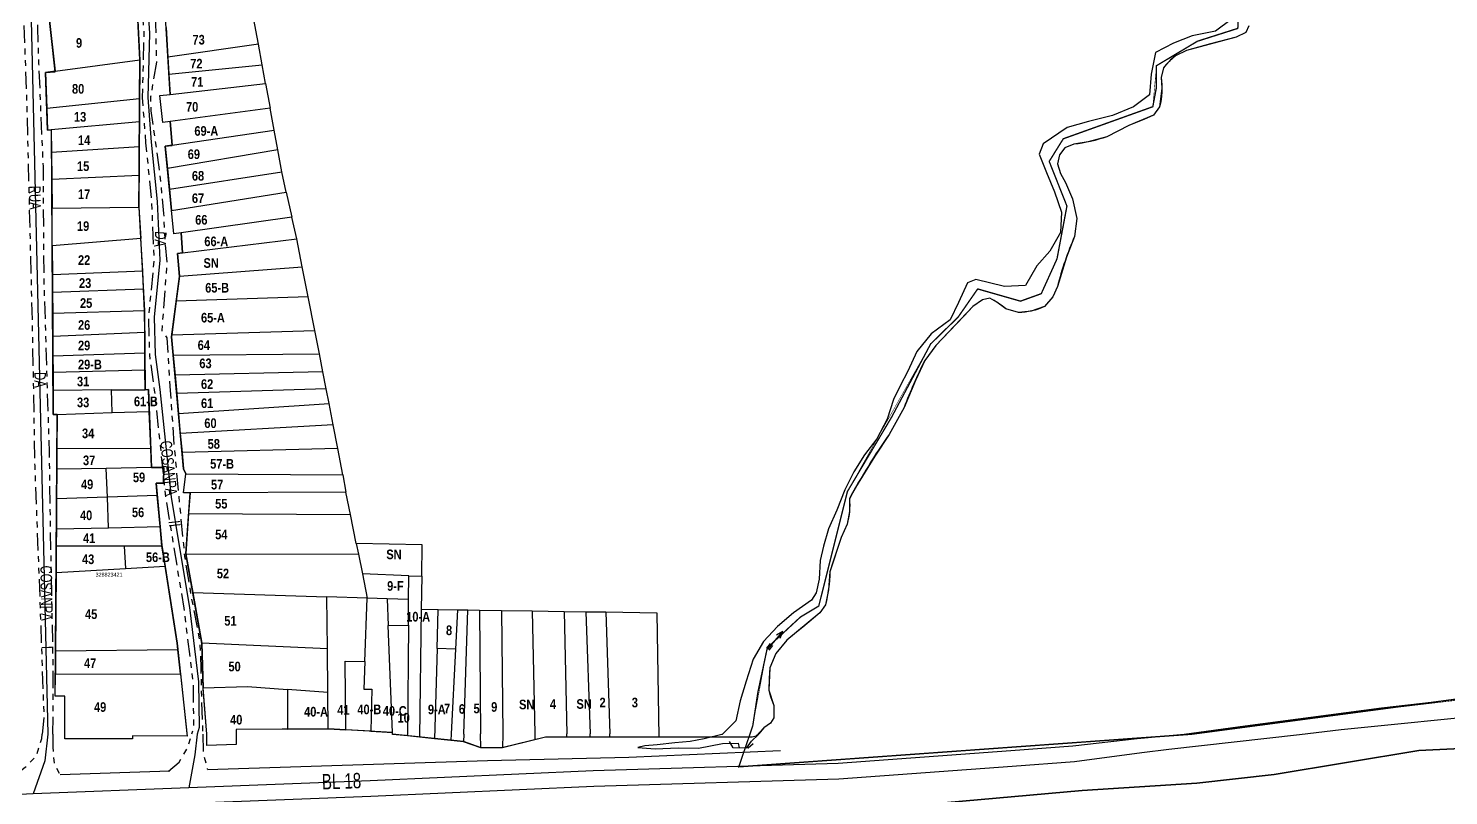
# Model space of a CAD drawing. Extents: x 205316 to 208372, y 4848714 to 4853250.
# Drawn here: x 206503.2 to 206872.6, y 4851399.8 to 4851599.2 of the extents above; entities that cross this region are included whole.
import ezdxf
from ezdxf.enums import TextEntityAlignment as Align

# ---------------------------------------------------------------- set-up
doc = ezdxf.new("R2010")
doc.units = 0
doc.header["$LTSCALE"] = 1.5
doc.header["$MEASUREMENT"] = 0
doc.linetypes.add('TRACO_25', pattern=[8, 3, -1, 1, -1, 1, -1])
for name, color, linetype in [('CD-MALHA-LOTES', 40, 'CONTINUOUS'), ('CD_TXT_QUADRA', 7, 'CONTINUOUS'), ('HD-CURSO-PERENE', 170, 'CONTINUOUS'), ('HD-TXT-PERENE', 170, 'CONTINUOUS'), ('LM-LIM-SETOR-FISCAL', 7, 'CONTINUOUS'), ('LM-LIMITE-MUNICIPAL', 2, 'CONTINUOUS'), ('RU-QUADRAS', 6, 'CONTINUOUS'), ('SV-EIXO-ROD-ESTR', 7, 'CONTINUOUS'), ('SV-EIXO-RUA-N-PAV', 6, 'CONTINUOUS'), ('SV-EST-MUNIC-PAV', 20, 'CONTINUOUS'), ('SV-PONTE-BUEIRO', 249, 'CONTINUOUS'), ('SV-RUA-NAO-PAV-S-GUIA-C-GUIA', 7, 'CONTINUOUS'), ('SV-TXT-MUNIC-PAV', 20, 'CONTINUOUS'), ('SV-TXT-RUA-N-PAV-S-GUIA-C-GUIA', 7, 'CONTINUOUS'), ('Th_NmrPort', 7, 'CONTINUOUS')]:
    doc.layers.add(name, color=color, linetype=linetype)
doc.styles.add('ARIAL', font='arial.ttf')
doc.styles.add('ROMANS', font='arial.ttf', dxfattribs={"height": 0.2})
doc.styles.get("Standard").update_dxf_attribs({"font": 'swisscbo.ttf'})
doc.linetypes.add('Limite', pattern='A,20,-3,[130,ltypeshp.shx,S=6.35,R=0,X=0,Y=0],-3,20', length=46)

# ---------------------------------------------------------------- blocks, each defined once
blk = doc.blocks.new('COD035', base_point=(206936.840478, 4853065.457217))
at = {"layer": 'HD-TXT-PERENE'}
for p, q in [((206936.840478, 4853065.862947), (206938.340478, 4853065.862947)), ((206936.840478, 4853065.462947), (206942.840478, 4853065.462947)), ((206936.840478, 4853065.062947), (206938.340478, 4853065.062947))]:
    blk.add_line(p, q, dxfattribs=at)
blk.add_lwpolyline([(206941.040478, 4853064.862947), (206942.840478, 4853065.462947), (206941.040478, 4853066.062947)], dxfattribs=at)

msp = doc.modelspace()

# ---------------------------------------------------------------- linework, layer by layer
at = {"layer": 'CD-MALHA-LOTES', "linetype": 'Continuous'}
for p, q in [((206532.2, 4851591.06), (206531.52, 4851605.01)), ((206508.66, 4851602.02), (206510.19, 4851588.05)), ((206563.04, 4851595.13), (206561.78, 4851601.98)), ((206539.02, 4851599.41), (206539.48, 4851591.75)), ((206563.04, 4851595.13), (206539.48, 4851591.75)), ((206564.02, 4851589.77), (206563.04, 4851595.13)), ((206510.19, 4851588.05), (206532.2, 4851591.06)), ((206532.13, 4851581.01), (206532.2, 4851591.06)), ((206539.48, 4851591.75), (206539.74, 4851587.32)), ((206539.74, 4851587.32), (206564.02, 4851589.77)), ((206564.92, 4851584.9), (206564.02, 4851589.77)), ((206510.19, 4851588.05), (206507.7, 4851587.71)), ((206507.7, 4851587.71), (206508.01, 4851578.49)), ((206539.74, 4851587.32), (206540.06, 4851582.06)), ((206537.37, 4851581.77), (206540.06, 4851582.06)), ((206538.2, 4851574.75), (206537.37, 4851581.77)), ((206540.06, 4851582.06), (206564.92, 4851584.9)), ((206564.92, 4851584.9), (206566.1, 4851578.45)), ((206508.01, 4851578.49), (206532.13, 4851581.01)), ((206508.01, 4851578.49), (206508.2, 4851572.73)), ((206532.1, 4851574.96), (206532.13, 4851581.01)), ((206566.1, 4851578.45), (206540.14, 4851575.01)), ((206567.14, 4851572.76), (206566.1, 4851578.45)), ((206532.1, 4851574.96), (206509.19, 4851572.82)), ((206532.05, 4851568.55), (206532.1, 4851574.96)), ((206540.14, 4851575.01), (206538.2, 4851574.75)), ((206540.14, 4851575.01), (206540.62, 4851568.83)), ((206508.2, 4851572.73), (206509.19, 4851572.82)), ((206509.19, 4851572.82), (206509.25, 4851567.06)), ((206540.62, 4851568.83), (206567.14, 4851572.76)), ((206568.08, 4851567.65), (206567.14, 4851572.76)), ((206509.25, 4851567.06), (206532.05, 4851568.55)), ((206509.25, 4851567.06), (206509.31, 4851559.95)), ((206532, 4851560.95), (206532.05, 4851568.55)), ((206540.62, 4851568.83), (206538.82, 4851568.56)), ((206538.82, 4851568.56), (206539.4, 4851562.75)), ((206568.08, 4851567.65), (206539.4, 4851562.75)), ((206569.14, 4851561.91), (206568.08, 4851567.65)), ((206532, 4851560.95), (206509.31, 4851559.95)), ((206509.31, 4851559.95), (206509.37, 4851552.47)), ((206531.95, 4851552.71), (206532, 4851560.95)), ((206539.4, 4851562.75), (206539.94, 4851557.38)), ((206539.94, 4851557.38), (206569.14, 4851561.91)), ((206570.3, 4851556.63), (206569.14, 4851561.91)), ((206539.94, 4851557.38), (206540.48, 4851551.9)), ((206540.48, 4851551.9), (206570.3, 4851556.63)), ((206570.3, 4851556.63), (206571.74, 4851550.16)), ((206509.37, 4851552.47), (206531.95, 4851552.71)), ((206509.45, 4851542.67), (206509.37, 4851552.47)), ((206531.95, 4851552.71), (206532.45, 4851544.55)), ((206541.09, 4851545.83), (206540.48, 4851551.9)), ((206571.74, 4851550.16), (206542.97, 4851546.08)), ((206573.01, 4851544.49), (206571.74, 4851550.16)), ((206542.97, 4851546.08), (206541.09, 4851545.83)), ((206542.97, 4851546.08), (206543.28, 4851540.84)), ((206532.45, 4851544.55), (206509.45, 4851542.67)), ((206509.45, 4851542.67), (206509.45, 4851542.51)), ((206509.45, 4851542.51), (206509.49, 4851535.12)), ((206532.96, 4851536.11), (206532.45, 4851544.55)), ((206543.28, 4851540.84), (206573.01, 4851544.49)), ((206574.44, 4851537.23), (206573.01, 4851544.49)), ((206543.28, 4851540.84), (206541.99, 4851540.68)), ((206541.99, 4851540.68), (206542.53, 4851534.76)), ((206532.96, 4851536.11), (206509.49, 4851535.12)), ((206509.49, 4851535.12), (206509.52, 4851530.59)), ((206533.18, 4851531.45), (206532.96, 4851536.11)), ((206542.53, 4851534.76), (206541.7, 4851528.34)), ((206542.53, 4851534.76), (206574.44, 4851537.23)), ((206575.98, 4851529.41), (206574.44, 4851537.23)), ((206533.18, 4851531.45), (206509.52, 4851530.59)), ((206509.52, 4851530.59), (206509.55, 4851525.13)), ((206533.45, 4851525.79), (206533.18, 4851531.45)), ((206541.7, 4851528.34), (206540.54, 4851519.53)), ((206575.98, 4851529.41), (206541.7, 4851528.34)), ((206577.7, 4851520.66), (206575.98, 4851529.41)), ((206533.45, 4851525.79), (206509.55, 4851525.13)), ((206509.55, 4851525.13), (206509.58, 4851519.15)), ((206533.48, 4851520.12), (206533.45, 4851525.79)), ((206533.48, 4851520.12), (206509.58, 4851519.15)), ((206509.58, 4851519.15), (206509.61, 4851514.04)), ((206533.51, 4851514.79), (206533.48, 4851520.12)), ((206540.54, 4851519.53), (206540.47, 4851518.99)), ((206540.47, 4851518.99), (206540.89, 4851514.3)), ((206540.54, 4851519.53), (206577.7, 4851520.66)), ((206578.9, 4851514.58), (206577.7, 4851520.66)), ((206533.51, 4851514.79), (206509.61, 4851514.04)), ((206509.61, 4851514.04), (206509.64, 4851509.72)), ((206533.54, 4851510.38), (206533.51, 4851514.79)), ((206540.89, 4851514.3), (206578.9, 4851514.58)), ((206540.89, 4851514.3), (206541.37, 4851509.07)), ((206579.82, 4851509.89), (206578.9, 4851514.58)), ((206533.54, 4851510.38), (206509.64, 4851509.72)), ((206509.64, 4851509.72), (206509.66, 4851505.07)), ((206533.57, 4851505.29), (206533.54, 4851510.38)), ((206579.82, 4851509.89), (206541.37, 4851509.07)), ((206541.37, 4851509.07), (206541.8, 4851504.31)), ((206580.68, 4851505.5), (206579.82, 4851509.89)), ((206524.81, 4851505.21), (206509.66, 4851505.07)), ((206509.66, 4851505.07), (206509.7, 4851498.8)), ((206524.81, 4851505.21), (206533.57, 4851505.29)), ((206524.99, 4851499.33), (206524.81, 4851505.21)), ((206534.45, 4851505.3), (206533.57, 4851505.29)), ((206534.66, 4851499.66), (206534.45, 4851505.3)), ((206580.68, 4851505.5), (206541.8, 4851504.31)), ((206541.8, 4851504.31), (206542.27, 4851499.09)), ((206581.44, 4851501.66), (206580.68, 4851505.5)), ((206542.27, 4851499.09), (206581.44, 4851501.66)), ((206582.52, 4851496.15), (206581.44, 4851501.66)), ((206509.7, 4851498.8), (206510.7, 4851498.84)), ((206510.7, 4851498.84), (206510.64, 4851489.87)), ((206510.7, 4851498.84), (206524.99, 4851499.33)), ((206524.99, 4851499.33), (206534.66, 4851499.66)), ((206535.03, 4851489.97), (206534.66, 4851499.66)), ((206542.27, 4851499.09), (206542.74, 4851493.93)), ((206582.52, 4851496.15), (206542.74, 4851493.93)), ((206542.74, 4851493.93), (206543.18, 4851488.98)), ((206583.68, 4851489.98), (206582.52, 4851496.15)), ((206510.64, 4851489.87), (206510.6, 4851484.61)), ((206535.03, 4851489.97), (206510.64, 4851489.87)), ((206535.22, 4851485.03), (206535.03, 4851489.97)), ((206583.68, 4851489.98), (206543.18, 4851488.98)), ((206584.97, 4851483.16), (206583.68, 4851489.98)), ((206543.18, 4851488.98), (206543.57, 4851484.71)), ((206510.6, 4851484.61), (206510.55, 4851476.9)), ((206523.49, 4851484.82), (206510.6, 4851484.61)), ((206535.22, 4851485.03), (206523.49, 4851484.82)), ((206523.76, 4851477.35), (206523.49, 4851484.82)), ((206538.44, 4851485.07), (206535.22, 4851485.03)), ((206538.39, 4851481), (206538.44, 4851485.07)), ((206543.57, 4851484.71), (206544.14, 4851483.42)), ((206543.61, 4851478.47), (206544.14, 4851483.42)), ((206544.14, 4851483.42), (206584.97, 4851483.16)), ((206584.97, 4851483.16), (206585.83, 4851478.62)), ((206536.43, 4851480.95), (206538.39, 4851481)), ((206536.73, 4851477.78), (206536.43, 4851480.95)), ((206545.26, 4851478.48), (206543.61, 4851478.47)), ((206545.26, 4851478.48), (206544.9, 4851473.14)), ((206585.83, 4851478.62), (206545.26, 4851478.48)), ((206586.99, 4851472.84), (206585.83, 4851478.62)), ((206510.55, 4851476.9), (206510.5, 4851469.09)), ((206523.76, 4851477.35), (206510.55, 4851476.9)), ((206536.73, 4851477.78), (206523.76, 4851477.35)), ((206524.04, 4851469.41), (206523.76, 4851477.35)), ((206537.48, 4851469.73), (206536.73, 4851477.78)), ((206544.9, 4851473.14), (206544.19, 4851462.64)), ((206544.9, 4851473.14), (206586.99, 4851472.84)), ((206588.5, 4851465.32), (206586.99, 4851472.84)), ((206510.5, 4851469.09), (206510.47, 4851464.61)), ((206510.5, 4851469.09), (206524.04, 4851469.41)), ((206524.04, 4851469.41), (206537.48, 4851469.73)), ((206537.96, 4851464.61), (206537.48, 4851469.73)), ((206510.47, 4851464.61), (206510.42, 4851457.8)), ((206528.13, 4851464.61), (206510.47, 4851464.61)), ((206537.96, 4851464.61), (206528.13, 4851464.61)), ((206528.13, 4851464.61), (206528.49, 4851458.81)), ((206538.8, 4851459.39), (206537.96, 4851464.61)), ((206605.65, 4851464.92), (206588.5, 4851465.32)), ((206588.5, 4851465.32), (206589.07, 4851462.49)), ((206605.53, 4851456.79), (206605.65, 4851464.92)), ((206544.19, 4851462.64), (206589.07, 4851462.49)), ((206544.19, 4851462.64), (206545.97, 4851452.54)), ((206589.07, 4851462.49), (206590.1, 4851457.38)), ((206510.42, 4851457.8), (206510.28, 4851437.33)), ((206510.42, 4851457.8), (206528.49, 4851458.81)), ((206528.49, 4851458.81), (206538.8, 4851459.39)), ((206541.94, 4851439.36), (206538.8, 4851459.39)), ((206602.15, 4851456.92), (206590.1, 4851457.38)), ((206590.1, 4851457.38), (206591.38, 4851451.06)), ((206602.1, 4851450.71), (206602.15, 4851456.92)), ((206602.15, 4851456.92), (206605.53, 4851456.79)), ((206605.53, 4851456.79), (206605.41, 4851448.22)), ((206545.97, 4851452.54), (206580.86, 4851451.4)), ((206545.97, 4851452.54), (206548.32, 4851439.38)), ((206591.38, 4851451.06), (206580.86, 4851451.4)), ((206580.98, 4851437.96), (206580.86, 4851451.4)), ((206590.76, 4851434.65), (206591.38, 4851451.06)), ((206596.54, 4851450.89), (206591.38, 4851451.06)), ((206596.54, 4851450.89), (206596.82, 4851444.02)), ((206602.1, 4851450.71), (206596.54, 4851450.89)), ((206602.05, 4851444.1), (206602.1, 4851450.71)), ((206605.41, 4851448.22), (206604.94, 4851414.97)), ((206605.41, 4851448.22), (206609.79, 4851448.15)), ((206609.52, 4851437.99), (206609.79, 4851448.15)), ((206609.79, 4851448.15), (206614.82, 4851448.08)), ((206614.82, 4851448.08), (206614.31, 4851437.86)), ((206614.82, 4851448.08), (206617.51, 4851448.04)), ((206616.5, 4851415.7), (206617.51, 4851448.04)), ((206617.51, 4851448.04), (206620.53, 4851447.99)), ((206620.53, 4851447.99), (206626.3, 4851447.91)), ((206620.53, 4851447.99), (206620.83, 4851415.79)), ((206626.3, 4851447.91), (206634.23, 4851447.79)), ((206626.3, 4851447.91), (206626.6, 4851415.79)), ((206634.23, 4851447.79), (206642.54, 4851447.66)), ((206634.23, 4851447.79), (206634.94, 4851415.79)), ((206642.54, 4851447.66), (206648.22, 4851447.58)), ((206642.54, 4851447.66), (206643.25, 4851415.79)), ((206648.22, 4851447.58), (206653.37, 4851447.5)), ((206648.22, 4851447.58), (206649.33, 4851415.79)), ((206653.37, 4851447.5), (206666.64, 4851447.3)), ((206653.37, 4851447.5), (206654.48, 4851415.79)), ((206666.64, 4851447.3), (206667.19, 4851414.97)), ((206596.82, 4851444.02), (206602.05, 4851444.1)), ((206597.94, 4851416.2), (206596.82, 4851444.02)), ((206602.05, 4851444.1), (206601.84, 4851415.69)), ((206542.12, 4851437.62), (206510.28, 4851437.33)), ((206542.12, 4851437.62), (206541.94, 4851439.36)), ((206542.78, 4851431.43), (206542.12, 4851437.62)), ((206580.98, 4851437.96), (206548.32, 4851439.38)), ((206548.32, 4851439.38), (206548.69, 4851427.76)), ((206581.08, 4851426.55), (206580.98, 4851437.96)), ((206609.52, 4851437.99), (206608.88, 4851414.56)), ((206614.31, 4851437.86), (206609.52, 4851437.99)), ((206614.31, 4851437.86), (206613.2, 4851415.79)), ((206510.28, 4851437.33), (206510.24, 4851431.33)), ((206585.6, 4851434.74), (206590.76, 4851434.65)), ((206585.8, 4851416.86), (206585.6, 4851434.74)), ((206590.76, 4851434.65), (206590.48, 4851427.45)), ((206510.2, 4851425.62), (206510.24, 4851431.33)), ((206510.24, 4851431.33), (206542.78, 4851431.43)), ((206542.78, 4851431.43), (206544.44, 4851415.88)), ((206548.69, 4851427.76), (206560.25, 4851428.15)), ((206549.66, 4851415.73), (206548.69, 4851427.76)), ((206560.25, 4851428.15), (206570.66, 4851427.35)), ((206570.66, 4851427.35), (206570.66, 4851417.04)), ((206581.08, 4851426.55), (206570.66, 4851427.35)), ((206581.17, 4851417.11), (206581.08, 4851426.55)), ((206590.48, 4851427.45), (206592.55, 4851427.45)), ((206592.55, 4851427.45), (206592.32, 4851416.51)), ((206512.7, 4851425.62), (206510.2, 4851425.62)), ((206512.7, 4851415.88), (206512.7, 4851425.62)), ((206512.71, 4851414.48), (206512.7, 4851415.88)), ((206544.44, 4851415.88), (206544.54, 4851415.2)), ((206549.66, 4851412.82), (206549.66, 4851415.73)), ((206557.28, 4851416.92), (206557.26, 4851415.73)), ((206557.26, 4851415.73), (206557.26, 4851413.09)), ((206570.66, 4851417.04), (206557.28, 4851416.92)), ((206570.66, 4851417.04), (206581.17, 4851417.11)), ((206581.17, 4851417.11), (206585.8, 4851416.86)), ((206592.32, 4851416.51), (206585.8, 4851416.86)), ((206592.32, 4851416.51), (206597.94, 4851416.2)), ((206597.96, 4851415.69), (206597.94, 4851416.2)), ((206601.84, 4851415.29), (206597.96, 4851415.69)), ((206601.84, 4851415.29), (206601.84, 4851415.69)), ((206613.2, 4851415.79), (206613.13, 4851414.12)), ((206616.5, 4851415.7), (206616.42, 4851413.77)), ((206620.9, 4851412.16), (206620.83, 4851415.79)), ((206626.6, 4851415.79), (206626.52, 4851412.18)), ((206634.94, 4851415.79), (206634.94, 4851414.28)), ((206643.23, 4851414.98), (206643.25, 4851415.79)), ((206649.37, 4851414.98), (206649.33, 4851415.79)), ((206654.49, 4851414.97), (206654.48, 4851415.79)), ((206530.27, 4851414.48), (206512.71, 4851414.48)), ((206530.27, 4851415.27), (206530.27, 4851414.48)), ((206544.54, 4851415.2), (206530.27, 4851415.27)), ((206557.26, 4851413.09), (206549.66, 4851412.82)), ((206604.94, 4851414.97), (206601.84, 4851415.29)), ((206608.88, 4851414.56), (206604.94, 4851414.97)), ((206613.13, 4851414.12), (206608.88, 4851414.56)), ((206616.42, 4851413.77), (206613.13, 4851414.12)), ((206620.9, 4851412.16), (206616.42, 4851413.77)), ((206626.52, 4851412.18), (206620.9, 4851412.16)), ((206634.94, 4851414.28), (206626.52, 4851412.18)), ((206637.75, 4851414.98), (206634.94, 4851414.28)), ((206643.23, 4851414.98), (206637.75, 4851414.98)), ((206649.37, 4851414.98), (206643.23, 4851414.98)), ((206654.49, 4851414.97), (206649.37, 4851414.98)), ((206667.19, 4851414.97), (206654.49, 4851414.97)), ((206691.47, 4851414.96), (206667.19, 4851414.97))]:
    msp.add_line(p, q, dxfattribs=at)
at = {"layer": 'CD-MALHA-LOTES', "linetype": 'Continuous', "flags": 128}
for points in [[(206820.66, 4851599.86), (206819.88, 4851598.11), (206817.35, 4851596.94), (206810.72, 4851595.19), (206804.48, 4851593.43), (206801.56, 4851592.07), (206800, 4851590.71), (206798.44, 4851588.95), (206797.85, 4851586.42), (206798.05, 4851583.7), (206797.42, 4851578.83), (206795.86, 4851576.68), (206793.32, 4851575.52), (206789.42, 4851573.96), (206783.72, 4851571.06), (206778.85, 4851569.69), (206775.14, 4851569.11), (206772.81, 4851568.13), (206771.44, 4851566.38), (206770.86, 4851564.04), (206771.64, 4851561.51), (206773, 4851559.17), (206774.75, 4851554.89), (206775.92, 4851549.83), (206775.34, 4851545.15), (206774.27, 4851542.42), (206773.2, 4851539.7), (206770.86, 4851532.1), (206769.69, 4851529.43), (206767.54, 4851526.9), (206764.03, 4851525.73), (206760.72, 4851525.34), (206757.41, 4851526.31), (206755.07, 4851528.07), (206753.31, 4851529.04), (206751.36, 4851528.65), (206748.83, 4851526.9), (206746.49, 4851524.37), (206739.28, 4851516.77), (206736.35, 4851512.87), (206733.92, 4851507.71), (206730.99, 4851500.69), (206727.09, 4851493.68), (206723.39, 4851488.03), (206718.32, 4851479.85), (206716.76, 4851476.93), (206716.76, 4851473.62), (206716.18, 4851470.37), (206714.62, 4851466.86), (206712.47, 4851460.34), (206711.69, 4851457.9), (206711.5, 4851455.56), (206711.3, 4851453.23), (206710.52, 4851449.33), (206709.11, 4851447.27), (206707.44, 4851445.86), (206704.61, 4851443.54)], [(206704.61, 4851443.54), (206703.45, 4851442.63), (206700.52, 4851440.2), (206697.66, 4851436.69), (206696.1, 4851432.99), (206695.9, 4851430.26), (206695.77, 4851427.18), (206696.27, 4851425.56), (206697.13, 4851423.19), (206697.07, 4851419.94), (206696.27, 4851418.59), (206694.54, 4851417.41), (206693.17, 4851415.85), (206692.54, 4851415.23), (206691.47, 4851414.96)], [(206959.98, 4851416), (206864.89, 4851411.45), (206827.26, 4851405.29), (206807.14, 4851403.02), (206777.33, 4851401.07), (206696.55, 4851393.94), (206652.43, 4851391.99), (206625.98, 4851392.16), (206599.52, 4851392.32), (206482.01, 4851385.18), (206442.76, 4851380.65), (206454.02, 4851333.68), (206460.11, 4851309), (206470.46, 4851264.41)]]:
    msp.add_lwpolyline(points, dxfattribs=at)
at = {"layer": 'HD-CURSO-PERENE', "flags": 128}
for points in [[(206816.04, 4851601.51), (206811.96, 4851598.53), (206805.93, 4851597.25), (206801.09, 4851595.34), (206796.39, 4851592.92), (206795.24, 4851587.28), (206794.84, 4851581.98), (206790.64, 4851578.81), (206785.15, 4851576.57), (206778.98, 4851575.02), (206773.4, 4851573.43), (206767.2, 4851569.22), (206766.09, 4851566.49), (206767.99, 4851561.79), (206770.07, 4851556.68), (206771.92, 4851551.44), (206771.67, 4851546.11), (206768.93, 4851541.3), (206765.52, 4851537.5), (206762.6, 4851532.37), (206757.1, 4851532.09), (206749.62, 4851533.94), (206747.44, 4851533.08), (206745.12, 4851527.97), (206742.95, 4851523.44), (206738.07, 4851519.77), (206734.33, 4851515.2), (206731.93, 4851510.14), (206729.95, 4851506.32), (206728.26, 4851502.7), (206726.56, 4851497.62), (206723.9, 4851492.47), (206720.71, 4851488.39), (206717.95, 4851483.93), (206715.58, 4851479.22), (206713.53, 4851473.95), (206711.33, 4851469.09), (206710.01, 4851464.64), (206709.15, 4851460.86), (206708.91, 4851456.03), (206708.09, 4851452.46), (206706.92, 4851450.55), (206702.2, 4851447.31), (206698.04, 4851443.76), (206694.41, 4851439.86), (206691.71, 4851435.26), (206689.89, 4851429.49), (206688.37, 4851424.43), (206687.2, 4851419.23), (206683.65, 4851415.69)], [(206683.65, 4851415.69), (206683.59, 4851415.63), (206679.03, 4851414.54), (206675.37, 4851413.85), (206671.33, 4851413.47), (206666.78, 4851412.96), (206663.56, 4851412.71), (206661.72, 4851412.24), (206666.21, 4851411.95), (206672.24, 4851412.14), (206677.53, 4851412.13), (206683.79, 4851413.29), (206687.86, 4851413.41), (206688.12, 4851412.14)], [(206689.97, 4851412.11), (206691.31, 4851413.92), (206693.09, 4851415.69)]]:
    msp.add_lwpolyline(points, dxfattribs=at)
at = {"layer": 'LM-LIM-SETOR-FISCAL', "linetype": 'Limite', "ltscale": 0.1, "const_width": 0.13, "flags": 128}
msp.add_lwpolyline([(207021.68, 4851415.47), (207043.45, 4851405.34), (207056.69, 4851396.79), (207066.97, 4851389.51), (207076.85, 4851382.57), (207094.19, 4851367.16), (207111.92, 4851349.04), (207137.62, 4851319.1), (207143.1, 4851313.28), (207157.25, 4851297.67), (207179.66, 4851272.35), (207212.37, 4851234.89), (207238.06, 4851206.02), (207253.49, 4851187.92), (207273.43, 4851163.63), (207284.94, 4851148.07), (207293.96, 4851135.89), (207311.93, 4851112.49), (207337.06, 4851072.12), (207347.32, 4851056.34), (207360.35, 4851036.08), (207365.19, 4851028.69), (207385.18, 4850998.1), (207399.65, 4850974.87), (207412.28, 4850954.54), (207439.21, 4850911.8), (207446.99, 4850899.53), (207455.59, 4850885.98), (207473.05, 4850858.84), (207486.05, 4850838.58), (207490.56, 4850831.8), (207526.44, 4850773.29), (207555.31, 4850724.8), (207578.38, 4850685.38), (207592.12, 4850660.09), (207604.67, 4850635.92), (207614.1, 4850617.58), (207622.25, 4850602.5), (207642.83, 4850564.46), (207666.03, 4850518.62), (207673.67, 4850503.6), (207676.98, 4850495.57), (207692.21, 4850467.22), (207727.63, 4850397.08), (207738.85, 4850376.31), (207759.68, 4850337.26), (207765.54, 4850326.04), (207775.63, 4850306.02), (207786.18, 4850286.35), (207792.55, 4850273.61), (207797.89, 4850263.92), (207815.04, 4850231.27), (207833.05, 4850197.75), (207837.49, 4850189.49), (207843.1, 4850178.25), (207852.67, 4850160.66), (207865.65, 4850136.92), (207895.56, 4850081.74), (207913.06, 4850049.55), (207920.81, 4850036.7), (207924.96, 4850029.49), (207928.67, 4850023.04), (207944.68, 4849997.28), (207949.38, 4849989.27), (207955.86, 4849978.89), (207989.63, 4849922.09), (208021.59, 4849858.31), (208039.3, 4849825.19), (208050.27, 4849806.04), (208063.43, 4849780.62), (208069.87, 4849768.66), (208079.08, 4849754.42), (208084.65, 4849743.63), (208092.91, 4849727.46), (208100.67, 4849714.29), (208107.46, 4849701.58), (208114.74, 4849688.43), (208114.78, 4849688.35), (208114.86, 4849688.17), (208150.73, 4849616.06), (208187.92, 4849541.22), (208249.9, 4849424.19), (208300.63, 4849327.9), (208301.3, 4849326.63), (208330.19, 4849271.2), (208367.01, 4849211.9), (208349.86, 4849193.3), (208335.74, 4849174.95), (208327.89, 4849167.36), (208314.36, 4849149.75), (208299.16, 4849131.8), (208291.24, 4849122.44), (208282.06, 4849112.13), (208264.95, 4849090.56), (208250.83, 4849074.09), (208221.58, 4849039.46), (208207.85, 4849021.47), (208194.01, 4849003.09), (208183.89, 4848990.29), (208163.14, 4848966.59), (208139.11, 4848938.69), (208114.75, 4848908.34), (208092.97, 4848883.15), (208089.08, 4848877.86), (208082.48, 4848868.63), (208062.6, 4848842.56), (208055.4, 4848834.16), (208029.39, 4848802.29), (208002.88, 4848772.47), (207987.06, 4848754.07), (207971.45, 4848736.35), (207951.29, 4848714.3), (207938.98, 4848722.35), (207935.19, 4848724.84), (207927.76, 4848740.69), (207925.43, 4848746.58), (207910.93, 4848782.03), (207901.5, 4848803.37), (207897.96, 4848811.56), (207889.76, 4848830.42), (207882.92, 4848845.94), (207879.69, 4848853.91), (207871.77, 4848863.82), (207869.94, 4848867.11), (207866.81, 4848872.74), (207858.75, 4848886.94), (207856.41, 4848891.07), (207842.53, 4848910.15), (207825.03, 4848930.31), (207802.2, 4848960.18), (207795.96, 4848968.62), (207792.78, 4848975.77), (207791.99, 4848977.54), (207775.14, 4849006.28), (207757.22, 4849040.43), (207747.93, 4849059.71), (207739.33, 4849078.11), (207736.66, 4849084.67), (207725.65, 4849112.01), (207712.86, 4849133.84), (207705.61, 4849141.39), (207693.22, 4849158.83), (207658.02, 4849201.49), (207643.22, 4849219.05), (207628.15, 4849239.89), (207583.74, 4849297.42), (207577.23, 4849307.07), (207560.95, 4849335.89), (207540.69, 4849361.49), (207529.48, 4849377.88), (207524.83, 4849382.69), (207520.93, 4849386.71), (207512.94, 4849401.39), (207489.49, 4849426.56), (207461.51, 4849464.09), (207445.75, 4849483.09), (207417.58, 4849518.68), (207409.91, 4849527.9), (207402.02, 4849538.56), (207394.56, 4849549.23), (207375.36, 4849576.96), (207365.17, 4849591.27), (207339.6, 4849627.48), (207325.58, 4849647.34), (207307.69, 4849672.68), (207298.76, 4849680.12), (207277.63, 4849691.43), (207257.69, 4849697.98), (207238.05, 4849700.95), (207217.82, 4849703), (207206.03, 4849702.71), (207187.69, 4849706.67), (207136.42, 4849713.49), (207093.76, 4849719.89), (207070.29, 4849722.03), (207038.29, 4849725.23), (206981.38, 4849733.58), (206955.52, 4849737.17), (206761.86, 4849758.64), (206867.89, 4849970.66), (206819.81, 4849985.62), (206492.19, 4850011.1), (206474.48, 4850006.62), (206422.43, 4850015.06), (206416.16, 4850016.08), (206438.69, 4850087.64), (206465.45, 4850155.1), (206402.35, 4850183.32), (206381.84, 4850187.26), (206296.36, 4850246.47), (206256.21, 4850261.19), (205958.1, 4850305), (205458.47, 4851060.64), (205381.54, 4850978.24), (205358.28, 4850945.44), (205339.74, 4850916.46), (205327.72, 4850908.15), (205431.06, 4851590.05), (205574.72, 4852567.53), (205641.8, 4853028.16), (205641.8, 4853028.16), (205641.8, 4853028.16), (205641.8, 4853028.16), (205641.93, 4853028.94), (205641.93, 4853028.94), (205648.48, 4853073.83), (205694.02, 4853072.84), (205697.96, 4853072.98), (205708.12, 4853073.2), (205760.46, 4853075.4), (205791.35, 4853076.88), (205796.33, 4853076.78), (205864.61, 4853080.53), (205875.14, 4853081.42), (205954.27, 4853084.91), (205973.22, 4853086.23), (205987.11, 4853086.63), (206047.56, 4853092.24), (206088.22, 4853093.5), (206097.24, 4853093.29), (206115.25, 4853096.39), (206174.74, 4853099.25), (206241.73, 4853106.06), (206249.32, 4853067.81), (206250.76, 4853068.13), (206281.43, 4853073.09), (206306.59, 4853077.18), (206378.69, 4853082.54), (206403.59, 4853083.9), (206436.89, 4853085.62), (206526.63, 4853090.28), (206527.07, 4853088.1), (206560.2, 4853092.06), (206614.27, 4853094.76), (206665.78, 4853098.35), (206668.43, 4853097.71), (206672.42, 4853095.9), (206676.44, 4853090.31), (206713.2, 4853068.45), (206726.11, 4853063.48), (206768.83, 4853039.64), (206779.35, 4853035.22), (206783.97, 4853039.27), (206803.01, 4853045.24), (206811.52, 4853047.66), (206822.53, 4853050.63), (206828.46, 4853052.32), (206840.17, 4853055.43), (206847.8, 4853057.54), (206858.24, 4853060.22), (206872.64, 4853064.04), (206880.4, 4853065.73), (206891.38, 4853067.85), (206902.95, 4853070.8), (206915.12, 4853068.72), (206920.58, 4853068.19), (206924.61, 4853067.87), (206929.01, 4853068.36), (206932.61, 4853069.6), (206936.66, 4853071.45), (206943.28, 4853074.5), (206950.01, 4853078.17), (206955.6, 4853082.5), (206958.92, 4853089.46), (206962.59, 4853093.58), (206967.6, 4853097.61), (206977.81, 4853100.47), (206987.39, 4853105.57), (206993.74, 4853107.81), (206995.98, 4853101.99), (206998.25, 4853095.75), (207000.15, 4853089.03), (207001.71, 4853082.51), (207003.06, 4853076.97), (207004.98, 4853065.92), (207006.42, 4853057.28), (207007.25, 4853052.87), (207009.04, 4853041.02), (207018.95, 4853043.22), (207028.02, 4853045.07), (207041.5, 4853047.9), (207048.59, 4853049.32), (207057.57, 4853051.22), (207063.04, 4853052.2), (207071.92, 4853053.66), (207083.02, 4853055.24), (207109.77, 4853060.98), (207121.18, 4853063.43), (207134.62, 4853067.5), (207161.51, 4853073.61), (207175.42, 4853077.24), (207178.97, 4853078.21), (207181.54, 4853078.81), (207183.81, 4853079.34), (207188.75, 4853080.47), (207192.55, 4853081.52), (207201.06, 4853083.36), (207208.78, 4853084.88), (207218.42, 4853086.81), (207225.74, 4853087.76), (207232.02, 4853089.01), (207242.24, 4853089.87), (207250.59, 4853091.4), (207267.11, 4853095.09), (207278.14, 4853097.67), (207281.89, 4853098.7), (207283.75, 4853100.66), (207285.91, 4853101.58), (207290.13, 4853102.41), (207294.36, 4853102.41), (207297.24, 4853101.27), (207300.74, 4853099.94), (207303.18, 4853099.75), (207306.84, 4853102), (207313.42, 4853103), (207317.92, 4853104.36), (207319.42, 4853105.86), (207320.7, 4853109.57), (207328.77, 4853111.37), (207333.42, 4853111.36), (207344.5, 4853111.15), (207357.97, 4853112.75), (207369.1, 4853115.23), (207376.56, 4853116.38), (207381.3, 4853117.24), (207387.47, 4853118.39), (207392.49, 4853119.11), (207396.77, 4853120.95), (207415.73, 4853122.98), (207426.82, 4853124.81), (207434.67, 4853127.72), (207433.38, 4853135.75), (207483.24, 4853145.3), (207485.09, 4853140.95), (207489.44, 4853138.19), (207496.16, 4853134.1), (207501.03, 4853132.12), (207509.86, 4853132.26), (207517.37, 4853134.63), (207526.34, 4853135.42), (207534.9, 4853135.16), (207540.31, 4853134.1), (207549.66, 4853131.07), (207559.41, 4853125.53), (207563.63, 4853123.29), (207567.98, 4853122.5), (207579.64, 4853122.9), (207589.26, 4853124.48), (207599.15, 4853123.03), (207607.72, 4853121.45), (207616.55, 4853118.55), (207625.51, 4853116.05), (207633.48, 4853114.13), (207638.75, 4853112.42), (207645.47, 4853108.07), (207650.35, 4853101.35), (207651.8, 4853094.76), (207653.12, 4853086.99), (207656.54, 4853081.71), (207660.23, 4853076.31), (207663.92, 4853071.17), (207668.54, 4853066.43), (207679.08, 4853063.26), (207691.07, 4853063.26), (207695.82, 4853066.3), (207699.7, 4853071.57), (207703.66, 4853075.26), (207708.27, 4853076.71), (207713.41, 4853075.39), (207716.7, 4853070.78), (207718.02, 4853064.06), (207718.15, 4853057.73), (207718.29, 4853046.46), (207719.34, 4853036.97), (207724.88, 4853033.81), (207736.87, 4853033.41), (207747.15, 4853035.92), (207754.13, 4853041.45), (207762.04, 4853043.3), (207773.44, 4853045.67), (207778.71, 4853047.25), (207782.8, 4853050.28), (207788.33, 4853057.66), (207790.84, 4853064.52), (207790.97, 4853071.24), (207790.57, 4853079.61), (207788.2, 4853087.12), (207786.62, 4853093.31), (207787.01, 4853100.03), (207790.7, 4853104.38), (207799.14, 4853104.38), (207805.07, 4853103.59), (207811.26, 4853102.27), (207817.85, 4853098.72), (207820.49, 4853094.5), (207822.46, 4853090.02), (207826.81, 4853088.04), (207832.35, 4853091.47), (207843.48, 4853094.63), (207849.81, 4853098.58), (207854.29, 4853104.12), (207855.74, 4853109.65), (207857.06, 4853117.3), (207866.22, 4853130.48), (207885.99, 4853134.43), (207901.27, 4853129.42), (207912.87, 4853122.04), (207925.79, 4853113.08), (207936.07, 4853099.64), (207945.82, 4853090.68), (207956.1, 4853085.93), (207977.18, 4853074.27), (207954.95, 4853033.22), (207930.02, 4853010.37), (207899.9, 4852995.83), (207867.7, 4852983.36), (207865.96, 4852982.16), (207835.44, 4852961.18), (207834.46, 4852960.51), (207832.32, 4852957.94), (207814.69, 4852936.79), (207813.69, 4852935.58), (207810.57, 4852900.27), (207812.65, 4852867.03), (207826.15, 4852834.83), (207834.46, 4852804.71), (207830.31, 4852764.2), (207817.84, 4852715.38), (207811.61, 4852680.07), (207809.54, 4852652.02), (207803.3, 4852629.17), (207788.76, 4852604.24), (207780.78, 4852586.78), (207772.76, 4852568.75), (207772.2, 4852567.48), (207764.15, 4852556.53), (207749.3, 4852542.98), (207732.53, 4852532.01), (207710.59, 4852535.24), (207705.42, 4852552.01), (207700.26, 4852561.69), (207695.76, 4852567.49), (207695.75, 4852567.5), (207689.62, 4852575.24), (207683.06, 4852582.65), (207683.06, 4852582.65), (207672.47, 4852586.67), (207659.13, 4852588.58), (207647.7, 4852584.77), (207640.93, 4852577.57), (207638.17, 4852572.06), (207638.27, 4852567.49), (207637.67, 4852558.64), (207637.07, 4852542.73), (207634.67, 4852530.43), (207628.97, 4852515.12), (207624.39, 4852504.94), (207612.77, 4852495.02), (207607.63, 4852490.76), (207594.46, 4852487.52), (207582.46, 4852480.31), (207573.75, 4852470.41), (207556.35, 4852462.61), (207538.64, 4852451.65), (207527.54, 4852441.75), (207513.13, 4852427.65), (207506.23, 4852418.64), (207498.13, 4852406.34), (207484.92, 4852390.73), (207472.02, 4852375.73), (207463.62, 4852361.33), (207453.41, 4852338.97), (207447.11, 4852320.36), (207443.73, 4852311.52), (207439.87, 4852301.85), (207432.11, 4852284.05), (207428.21, 4852272.65), (207424.61, 4852254.04), (207426.11, 4852243.54), (207437.81, 4852238.74), (207456.12, 4852240.84), (207468.42, 4852248.04), (207479.82, 4852254.34), (207496.63, 4852257.64), (207513.13, 4852257.64), (207531.14, 4852253.74), (207542.84, 4852248.64), (207555.75, 4852239.64), (207568.05, 4852228.08), (207578.55, 4852216.68), (207583.06, 4852196.87), (207587.56, 4852180.97), (207594.76, 4852163.26), (207599.86, 4852156.66), (207608.86, 4852146.16), (207613.37, 4852132.65), (207613.67, 4852120.5), (207611.87, 4852109.1), (207603.46, 4852100.09), (207594.46, 4852094.39), (207573.45, 4852089.89), (207559.95, 4852088.09), (207541.49, 4852086.29), (207526.79, 4852086.29), (207515.08, 4852082.69), (207510.28, 4852073.98), (207506.08, 4852060.48), (207508.18, 4852045.47), (207515.98, 4852036.77), (207527.69, 4852028.52), (207539.39, 4852021.32), (207542.09, 4852011.11), (207540.59, 4851999.41), (207531.89, 4851990.11), (207521.99, 4851983.81), (207509.68, 4851972.4), (207503.68, 4851965.2), (207498.88, 4851952.3), (207498.58, 4851939.69), (207495.88, 4851930.99), (207496.78, 4851918.08), (207492.28, 4851906.08), (207486.28, 4851896.48), (207480.57, 4851883.57), (207473.37, 4851877.87), (207465.27, 4851871.12), (207457.47, 4851862.72), (207450.26, 4851854.61), (207438.86, 4851850.11), (207428.96, 4851845.31), (207420.85, 4851839.31), (207413.65, 4851830.31), (207413.63, 4851830.07), (207412.45, 4851817.85), (207413.95, 4851801.35), (207419.65, 4851789.04), (207426.26, 4851775.24), (207422.65, 4851767.44), (207411.55, 4851754.83), (207403.15, 4851747.33), (207396.19, 4851742.31), (207381.03, 4851730), (207376.14, 4851725.42), (207366.84, 4851714.32), (207362.02, 4851705.07), (207359.33, 4851699.09), (207356.13, 4851693.8), (207352.17, 4851688.61), (207347.73, 4851683.39), (207343.58, 4851677.86), (207336.98, 4851674.11), (207333.08, 4851671.11), (207328.23, 4851667.5), (207323.73, 4851664.99), (207319.14, 4851662.03), (207312.52, 4851659.25), (207306.97, 4851656.48), (207300.67, 4851653.78), (207295.56, 4851650.02), (207291.96, 4851646.42), (207290.01, 4851641.92), (207289.56, 4851637.12), (207290.76, 4851632.17), (207293.46, 4851628.87), (207299.47, 4851624.97), (207306.09, 4851621.35), (207313.87, 4851617.16), (207321.37, 4851614.76), (207329.33, 4851612.06), (207335.36, 4851607.57), (207336.98, 4851602.16), (207333.68, 4851595.41), (207329.48, 4851592.11), (207324.52, 4851589.4), (207317.62, 4851586.85), (207309.18, 4851586.85), (207303.22, 4851588.26), (207297.78, 4851590.49), (207292.26, 4851592.53), (207286.46, 4851592.82), (207280.33, 4851592.56), (207274.18, 4851591.51), (207267.88, 4851591.06), (207260.83, 4851591.81), (207252.43, 4851591.51), (207245.52, 4851589.1), (207238.32, 4851588.5), (207231.28, 4851590.25), (207225.49, 4851591.54), (207220.84, 4851594.21), (207214.84, 4851596.46), (207208.99, 4851598.86), (207202.68, 4851602.31), (207198.33, 4851607.41), (207196.08, 4851613.26), (207198.08, 4851619.64), (207198.84, 4851625.01), (207198.84, 4851632.65), (207197.89, 4851638.82), (207198.7, 4851645.68), (207198.78, 4851649.95), (207197.73, 4851654), (207194.58, 4851656.55), (207190.23, 4851659.55), (207184.83, 4851662.1), (207181.63, 4851663.31), (207174.11, 4851668.15), (207168.43, 4851673.64), (207164.08, 4851677.33), (207161.47, 4851680.45), (207157.3, 4851683.54), (207152.25, 4851686.95), (207146.35, 4851688.77), (207140.51, 4851688.58), (207134.97, 4851685.14), (207130.33, 4851679.65), (207126.96, 4851675.84), (207122.34, 4851670.05), (207117.61, 4851664.31), (207112.85, 4851658.87), (207107.77, 4851653.68), (207101.91, 4851649.31), (207095.27, 4851647.78), (207088.5, 4851647.45), (207081.72, 4851647.45), (207074.62, 4851649.4), (207067.65, 4851651.44), (207061.25, 4851655.1), (207056.98, 4851658.28), (207053.3, 4851661.92), (207049.7, 4851665.87), (207044.67, 4851671.39), (207039.69, 4851676.45), (207036.11, 4851680.27), (207032.79, 4851684.24), (207028.55, 4851687.81), (207024.32, 4851691.18), (207019.77, 4851694.1), (207012.9, 4851697.22), (207008.05, 4851698.69), (207000.99, 4851699.1), (206993.6, 4851698.93), (206988.48, 4851698.67), (206981.18, 4851698.52), (206974.54, 4851698.49), (206966.41, 4851698.35), (206959.69, 4851698.1), (206955.49, 4851697.65), (206947.66, 4851695.98), (206930.32, 4851683.64), (206919.41, 4851681.51), (206903.19, 4851685.91), (206893.11, 4851679.35), (206876.22, 4851668.3), (206863.82, 4851665.31), (206838.51, 4851664.51), (206824.05, 4851654.84), (206820.4, 4851636.59), (206823.02, 4851619.71), (206815.39, 4851610.49), (206817.94, 4851603.02), (206817.78, 4851599.21), (206807.28, 4851595.87), (206796.63, 4851589.51), (206795.68, 4851578.85), (206772.39, 4851570.51), (206768.73, 4851564.63), (206773.34, 4851553.02), (206770.76, 4851539.3), (206766.66, 4851530.24), (206761.26, 4851528.3), (206750.13, 4851531.48), (206745.04, 4851524.16), (206737.89, 4851517.17), (206716.26, 4851478.85), (206708.79, 4851449.04), (206704.02, 4851446.18), (206695.42, 4851438.21), (206691.63, 4851417.91), (206687.99, 4851407.24), (206805.75, 4851415.72), (206852.6, 4851421.92), (206888.07, 4851426.1), (206908.54, 4851427.32), (206955.56, 4851430.12), (206957.65, 4851429.92), (206967.38, 4851429.2), (206973.82, 4851428.49), (206980.7, 4851427.63), (206982.84, 4851427.2), (206991.18, 4851425.4), (207010.88, 4851419.91)], close=True, dxfattribs=at)
at = {"layer": 'LM-LIMITE-MUNICIPAL', "const_width": 0.35}
for points in [[(206880.94, 4851425.68), (206805.75, 4851415.72), (206687.99, 4851407.24), (206691.63, 4851417.91), (206692.97, 4851426.68), (206695.42, 4851438.21), (206704.02, 4851446.18), (206708.79, 4851449.04), (206716.26, 4851478.85), (206727.71, 4851498.09), (206737.89, 4851517.17), (206745.04, 4851524.16), (206750.13, 4851531.48), (206761.26, 4851528.3), (206766.66, 4851530.24), (206770.76, 4851539.3), (206773.34, 4851553.02), (206768.73, 4851564.63), (206772.39, 4851570.51), (206795.68, 4851578.85), (206796.63, 4851583.94), (206796.63, 4851589.51), (206807.28, 4851595.87), (206817.78, 4851599.21), (206817.94, 4851603.02)], [(206817.94, 4851603.02), (206817.78, 4851599.21), (206807.28, 4851595.87), (206796.63, 4851589.51), (206796.63, 4851583.94), (206795.68, 4851578.85), (206772.39, 4851570.51), (206768.73, 4851564.63), (206773.34, 4851553.02), (206770.76, 4851539.3), (206766.66, 4851530.24), (206761.26, 4851528.3), (206750.13, 4851531.48), (206745.04, 4851524.16), (206737.89, 4851517.17), (206727.71, 4851498.09), (206716.26, 4851478.85), (206708.79, 4851449.04), (206704.02, 4851446.18), (206695.42, 4851438.21), (206692.97, 4851426.68), (206691.63, 4851417.91), (206687.99, 4851407.24), (206805.75, 4851415.72), (206880.94, 4851425.68)]]:
    msp.add_lwpolyline(points, dxfattribs=at)
at = {"layer": 'RU-QUADRAS', "linetype": 'Continuous'}
msp.add_lwpolyline([(206820.66, 4851599.86), (206819.88, 4851598.11), (206817.35, 4851596.94), (206804.48, 4851593.43), (206801.56, 4851592.07, 0.064366), (206798.44, 4851588.95), (206797.85, 4851586.42, -0.101368), (206797.42, 4851578.83), (206795.86, 4851576.68), (206789.42, 4851573.96), (206783.72, 4851571.06, -0.059645), (206775.14, 4851569.11), (206772.81, 4851568.13), (206771.44, 4851566.38), (206770.86, 4851564.04), (206771.64, 4851561.51), (206773, 4851559.17), (206774.75, 4851554.89), (206775.92, 4851549.83), (206775.34, 4851545.15, 0.037758), (206770.86, 4851532.1), (206769.69, 4851529.43), (206767.54, 4851526.9, -0.102591), (206760.72, 4851525.34), (206757.41, 4851526.31, 0.070693), (206753.31, 4851529.04), (206751.36, 4851528.65), (206748.83, 4851526.9), (206739.28, 4851516.77), (206736.35, 4851512.87, 0.022366), (206730.99, 4851500.69), (206727.09, 4851493.68, 0.027671), (206716.76, 4851476.93, -0.088531), (206716.18, 4851470.37), (206714.62, 4851466.86), (206711.69, 4851457.9, -0.0571), (206710.52, 4851449.33), (206709.11, 4851447.27), (206700.52, 4851440.2), (206697.66, 4851436.69), (206696.1, 4851432.99), (206695.77, 4851427.18), (206697.13, 4851423.19), (206697.07, 4851419.94), (206696.27, 4851418.59), (206694.54, 4851417.41), (206692.54, 4851415.23), (206691.47, 4851414.96), (206637.75, 4851414.98), (206626.38, 4851412.15), (206621, 4851412.15), (206616.36, 4851413.79), (206597.96, 4851415.71), (206597.94, 4851416.2), (206581.17, 4851417.11), (206557.28, 4851416.92), (206557.26, 4851413.09), (206549.66, 4851412.82), (206549.66, 4851415.73), (206548.7, 4851427.53), (206548.32, 4851439.27), (206544.19, 4851462.62), (206545.26, 4851478.47), (206543.61, 4851478.47), (206544.14, 4851483.42), (206543.57, 4851484.71), (206540.47, 4851518.99), (206542.54, 4851534.68), (206541.99, 4851540.68), (206543.28, 4851540.85), (206542.97, 4851546.08), (206541.09, 4851545.83), (206538.82, 4851568.56), (206540.62, 4851568.81), (206540.14, 4851575), (206538.2, 4851574.75), (206537.37, 4851581.77), (206540.06, 4851582.06), (206537.99, 4851616.46)], format="xyb", dxfattribs=at)
for points in [[(206531.2, 4851611.69), (206532.2, 4851590.96), (206531.95, 4851552.75), (206533.45, 4851525.78), (206533.57, 4851505.3), (206534.45, 4851505.3), (206535.22, 4851485.03), (206538.44, 4851485.07), (206538.39, 4851481), (206536.43, 4851480.95), (206537.94, 4851464.84), (206541.94, 4851439.36), (206544.54, 4851415.2), (206530.27, 4851415.27), (206530.27, 4851414.48), (206512.71, 4851414.48), (206512.7, 4851425.62), (206510.2, 4851425.62), (206510.7, 4851498.86), (206509.7, 4851498.8), (206509.2, 4851572.73), (206508.2, 4851572.73), (206507.7, 4851587.71), (206510.2, 4851587.96), (206507.95, 4851608.45)], [(206539.87, 4851004.14), (206470.46, 4851264.41), (206465.28, 4851286.7), (206442.76, 4851380.65), (206482.01, 4851385.18), (206599.52, 4851392.32), (206652.43, 4851391.99), (206696.55, 4851393.94), (206777.33, 4851401.07), (206807.14, 4851403.02), (206827.26, 4851405.29), (206864.89, 4851411.45), (206959.98, 4851416), (206955.66, 4851403.99), (206832.45, 4851087.59)]]:
    msp.add_lwpolyline(points, dxfattribs=at)
at = {"layer": 'SV-EIXO-ROD-ESTR', "flags": 128}
for points in [[(206955.56, 4851429.46), (206939.45, 4851430.35), (206929.23, 4851430.3), (206916.59, 4851429.49), (206889.41, 4851426.42), (206855.13, 4851422.5), (206819.7, 4851417.8), (206803.82, 4851415.69)], [(206803.82, 4851415.69), (206791.62, 4851414.49), (206774.91, 4851412.63), (206758.77, 4851411.37), (206713.82, 4851408.13), (206650.13, 4851406.24), (206592.16, 4851403.58), (206544.92, 4851401.81), (206504.47, 4851400.22), (206485.55, 4851399.31), (206481.75, 4851399.24), (206470.44, 4851398.23), (206456.68, 4851396.53), (206437.69, 4851393.42), (206429.99, 4851391.92), (206422.96, 4851390.52), (206413.56, 4851388.77), (206401.16, 4851385.94), (206384.63, 4851382.36), (206364.06, 4851377.31), (206301.43, 4851361.63)]]:
    msp.add_lwpolyline(points, dxfattribs=at)
at = {"layer": 'SV-EIXO-RUA-N-PAV', "flags": 128}
for points in [[(206492.66, 4851781.94), (206498.88, 4851743.98), (206498.88, 4851734.33), (206501.15, 4851723.14), (206511.76, 4851670.67), (206512.35, 4851663.94), (206510.57, 4851648.05), (206508.25, 4851627.35), (206505.82, 4851615.04), (206503.86, 4851605.11), (206508.25, 4851415.7)], [(206505.82, 4851615.04), (206526.5, 4851616.16), (206531.96, 4851615.6), (206533.8, 4851612.31), (206534.73, 4851597.95), (206534.3, 4851581.25), (206535.19, 4851569.63), (206536.72, 4851554.17), (206537.37, 4851538.96), (206535.93, 4851524.13), (206536.16, 4851514.47), (206537.44, 4851505.37), (206540.38, 4851477.35), (206542.38, 4851465.21), (206545.09, 4851448.67), (206547.51, 4851429.31), (206547.65, 4851417.49), (206547.15, 4851415.7)], [(206508.25, 4851415.7), (206507.49, 4851408.78), (206504.47, 4851400.22)], [(206547.15, 4851415.7), (206546.48, 4851410.38), (206544.92, 4851401.81)]]:
    msp.add_lwpolyline(points, dxfattribs=at)
at = {"layer": 'SV-EST-MUNIC-PAV'}
for p, q in [((206622.6, 4851408.78), (206549.85, 4851406.49)), ((206659.42, 4851409.71), (206622.6, 4851408.78)), ((206698.84, 4851411.4), (206659.42, 4851409.71))]:
    msp.add_line(p, q, dxfattribs=at)
at = {"layer": 'SV-EST-MUNIC-PAV', "flags": 128}
for points in [[(206833.83, 4851415.69), (206844.71, 4851416.92), (206886.19, 4851421.11), (206928.17, 4851424.95), (206954.77, 4851425.05), (206955.56, 4851424.89)], [(206485.74, 4851395.3), (206511.49, 4851396.54), (206592.33, 4851399.58), (206650.28, 4851402.24), (206714.02, 4851404.13), (206759.07, 4851407.38), (206775.32, 4851408.64), (206792.86, 4851410.94), (206799.87, 4851411.85), (206833.83, 4851415.69)], [(206539.98, 4851406.16), (206511.48, 4851405.14)]]:
    msp.add_lwpolyline(points, dxfattribs=at)
at = {"layer": 'SV-PONTE-BUEIRO', "flags": 128}
msp.add_lwpolyline([(206691.77, 4851413.2), (206690.4, 4851412.1), (206686.52, 4851412.17), (206685.58, 4851413.84)], dxfattribs=at)
at = {"layer": 'SV-RUA-NAO-PAV-S-GUIA-C-GUIA', "linetype": 'TRACO_25', "flags": 128}
for points in [[(206955.57, 4851799.97), (206934.14, 4851796.16), (206860.88, 4851783.17), (206735.63, 4851761.77), (206703.71, 4851756.48), (206702.49, 4851759.36), (206701.02, 4851760.12), (206698.13, 4851760.77), (206694.81, 4851760.87), (206654.52, 4851751.84), (206624, 4851746.46), (206585.03, 4851737.55), (206565.65, 4851732.94), (206559.17, 4851731.96), (206552.85, 4851730.31), (206529.3, 4851726.65), (206511.96, 4851723.83), (206509.42, 4851722.02), (206508.46, 4851720.4), (206508.21, 4851717.63), (206508.16, 4851715.1), (206512.83, 4851676.33), (206513.57, 4851669.7), (206514.06, 4851665.84), (206514.03, 4851660.11), (206513.76, 4851655.44), (206512.64, 4851644.99), (206509.35, 4851624.21), (206509.04, 4851619.98), (206511, 4851618.32), (206514.46, 4851617.32), (206528.26, 4851617.97), (206532.48, 4851617.63), (206534.74, 4851615.64), (206536.01, 4851612.66), (206536.51, 4851590.47), (206535, 4851581.45), (206535.07, 4851577.82), (206537.19, 4851563.13), (206538.4, 4851551.11), (206538.67, 4851544.48), (206539.26, 4851538.03), (206538.95, 4851534.3), (206537.9, 4851520.6), (206539.26, 4851518.77), (206540.04, 4851506.18), (206541.1, 4851490.87), (206542.56, 4851475.23), (206543.53, 4851465.1), (206543.84, 4851461.96), (206545.54, 4851451.49), (206547.81, 4851439.67), (206548.09, 4851432.97), (206548.17, 4851427.19), (206548.57, 4851415.7)], [(206404.35, 4851633.96), (206402.41, 4851634.03), (206397.28, 4851634.27), (206391.46, 4851634.48), (206385.94, 4851634.5), (206380.89, 4851634.34), (206375.17, 4851634.15), (206369.77, 4851634.19), (206364.02, 4851634.16), (206358.27, 4851634.45), (206353.77, 4851636.66), (206349.93, 4851640.52), (206348.38, 4851646.08), (206347.15, 4851651.82), (206347.15, 4851656.81), (206347.01, 4851662.47), (206346.59, 4851684.74), (206346.65, 4851688.84), (206348.49, 4851691), (206350.92, 4851691.13), (206378.02, 4851683.5), (206402.03, 4851674.97), (206408.7, 4851672.2), (206421.56, 4851668.6), (206434.87, 4851664.1), (206440.68, 4851662.37), (206445.97, 4851661.29), (206450.04, 4851660.82), (206455.4, 4851658.97), (206463.8, 4851656.22), (206470, 4851654.41), (206474.31, 4851651.94), (206476.34, 4851649.64), (206480.08, 4851642.55), (206482.07, 4851638.83), (206484.75, 4851631.55), (206487.32, 4851627.81), (206490.98, 4851619.18), (206500.28, 4851607.39), (206501.7, 4851604.18), (206502.01, 4851600.15), (206502.72, 4851582.31), (206503.43, 4851553.47), (206504.29, 4851518.55), (206504.86, 4851485.46), (206505.73, 4851463.16), (206505.98, 4851456.69), (206507.27, 4851419.99), (206506.83, 4851415.7)], [(206509.61, 4851415.7), (206509.68, 4851432.83), (206509.18, 4851458.96), (206509.08, 4851463.33), (206508.7, 4851489.08), (206507.31, 4851534.41), (206507.12, 4851563.35), (206505.97, 4851590.02), (206505.65, 4851599.47), (206505.94, 4851606.43), (206506.15, 4851610.6), (206507.85, 4851612.61), (206526.51, 4851614.68), (206531.05, 4851614.22), (206532.36, 4851611.88), (206533.25, 4851597.92), (206532.83, 4851581.22), (206533.72, 4851569.5), (206535.25, 4851554.06), (206535.89, 4851539), (206534.46, 4851524.18), (206534.69, 4851514.35), (206535.98, 4851505.19), (206538.93, 4851477.15), (206540.93, 4851464.97), (206543.64, 4851448.46), (206546.04, 4851429.21), (206546.18, 4851417.67), (206545.64, 4851415.7)], [(206499.07, 4851404.6), (206502.38, 4851407.14), (206505.35, 4851410.1), (206506.72, 4851414.64), (206506.83, 4851415.7)], [(206509.61, 4851415.7), (206509.6, 4851412.37), (206509.93, 4851407.86), (206511.49, 4851405.11)], [(206539.68, 4851406.13), (206542.47, 4851408.47), (206544.73, 4851412.33), (206545.64, 4851415.7)], [(206548.57, 4851415.7), (206548.74, 4851410.65), (206549.75, 4851406.64)]]:
    msp.add_lwpolyline(points, dxfattribs=at)

# ---------------------------------------------------------------- block references
at = {"layer": 'HD-TXT-PERENE', "rotation": 50}
msp.add_blockref('COD035', (206695.56, 4851437.86), dxfattribs=at)

# ---------------------------------------------------------------- texts
at = {"layer": 'CD_TXT_QUADRA', "color": 7, "linetype": 'Continuous', "style": 'ROMANS'}
msp.add_text('328823421', height=1, dxfattribs=at).set_placement((206524.21, 4851457.2), align=Align.MIDDLE)
at = {"layer": 'SV-TXT-MUNIC-PAV', "style": 'ARIAL', "width": 0.7}
msp.add_text('BL 18', height=4, rotation=2, dxfattribs=at).set_placement((206579.62, 4851401.35))
at = {"layer": 'SV-TXT-RUA-N-PAV-S-GUIA-C-GUIA', "style": 'ARIAL', "width": 0.7}
for s, rotation, p in [('RUA', 271, (206503.37, 4851558.26)), ('DA', 266, (206536.21, 4851546.55)), ('DA', 271, (206504.76, 4851509.84)), ('COSANPA        II', 276, (206537.5, 4851491.87)), ('COSANPA        I', 271, (206506.33, 4851459.54))]:
    msp.add_text(s, height=3, rotation=rotation, dxfattribs=at).set_placement(p)
at = {"layer": 'Th_NmrPort', "color": 1}
for s, p in [('9', (206515.61, 4851595.43)), ('73', (206545.91, 4851596.27)), ('72', (206545.32, 4851590.04)), ('71', (206545.53, 4851585.29)), ('80', (206514.57, 4851583.49)), ('70', (206544.23, 4851578.82)), ('13', (206515.09, 4851576.22)), ('14', (206516.13, 4851570.14)), ('69-A', (206546.4, 4851572.55)), ('69', (206544.67, 4851566.51)), ('15', (206515.87, 4851563.39)), ('68', (206545.75, 4851560.89)), ('17', (206516.13, 4851556.12)), ('67', (206545.75, 4851555.06)), ('19', (206515.87, 4851547.81)), ('66', (206546.61, 4851549.45)), ('66-A', (206548.99, 4851543.84)), ('22', (206516.13, 4851538.98)), ('SN', (206548.77, 4851538.22)), ('23', (206516.39, 4851533.01)), ('65-B', (206549.21, 4851531.78)), ('25', (206516.65, 4851527.81)), ('26', (206516.13, 4851522.1)), ('65-A', (206548.12, 4851524.01)), ('29', (206516.13, 4851516.78)), ('64', (206547.26, 4851516.88)), ('29-B', (206516.13, 4851511.84)), ('63', (206547.69, 4851512.13)), ('31', (206515.87, 4851507.43)), ('62', (206548.12, 4851506.74)), ('33', (206515.87, 4851501.98)), ('61-B', (206530.68, 4851502.24)), ('61', (206548.12, 4851501.77)), ('60', (206548.99, 4851496.59)), ('34', (206517.17, 4851493.93)), ('58', (206549.85, 4851491.19)), ('37', (206517.43, 4851486.92)), ('57-B', (206550.5, 4851486.01)), ('49', (206516.91, 4851480.68)), ('59', (206530.42, 4851482.5)), ('57', (206550.72, 4851480.61)), ('56', (206530.16, 4851473.41)), ('55', (206551.8, 4851475.64)), ('40', (206516.65, 4851472.63)), ('41', (206517.43, 4851466.66)), ('54', (206551.8, 4851467.65)), ('SN', (206596.32, 4851462.47)), ('43', (206517.17, 4851461.21)), ('56-B', (206533.8, 4851461.73)), ('52', (206552.23, 4851457.5)), ('9-F', (206596.53, 4851454.26)), ('45', (206517.95, 4851446.93)), ('51', (206554.18, 4851445.19)), ('10-A', (206601.5, 4851446.27)), ('8', (206611.84, 4851442.74)), ('47', (206517.69, 4851434.2)), ('50', (206555.26, 4851433.32)), ('49', (206520.29, 4851422.78)), ('40-A', (206574.94, 4851421.57)), ('41', (206583.56, 4851422.04)), ('40-B', (206588.79, 4851422.17)), ('40-C', (206595.41, 4851421.78)), ('9-A', (206607.14, 4851422.16)), ('7', (206611.33, 4851422.43)), ('6', (206615.16, 4851422.29)), ('5', (206619, 4851422.41)), ('9', (206623.59, 4851422.81)), ('SN', (206630.85, 4851423.45)), ('4', (206638.87, 4851423.57)), ('SN', (206645.77, 4851423.58)), ('2', (206651.77, 4851423.96)), ('3', (206660.17, 4851423.96)), ('40', (206555.69, 4851419.5)), ('10', (206599.24, 4851420))]:
    msp.add_text(s, height=2.5, dxfattribs=at).set_placement(p, align=Align.MIDDLE_LEFT)

doc.saveas('drawing.dxf')
